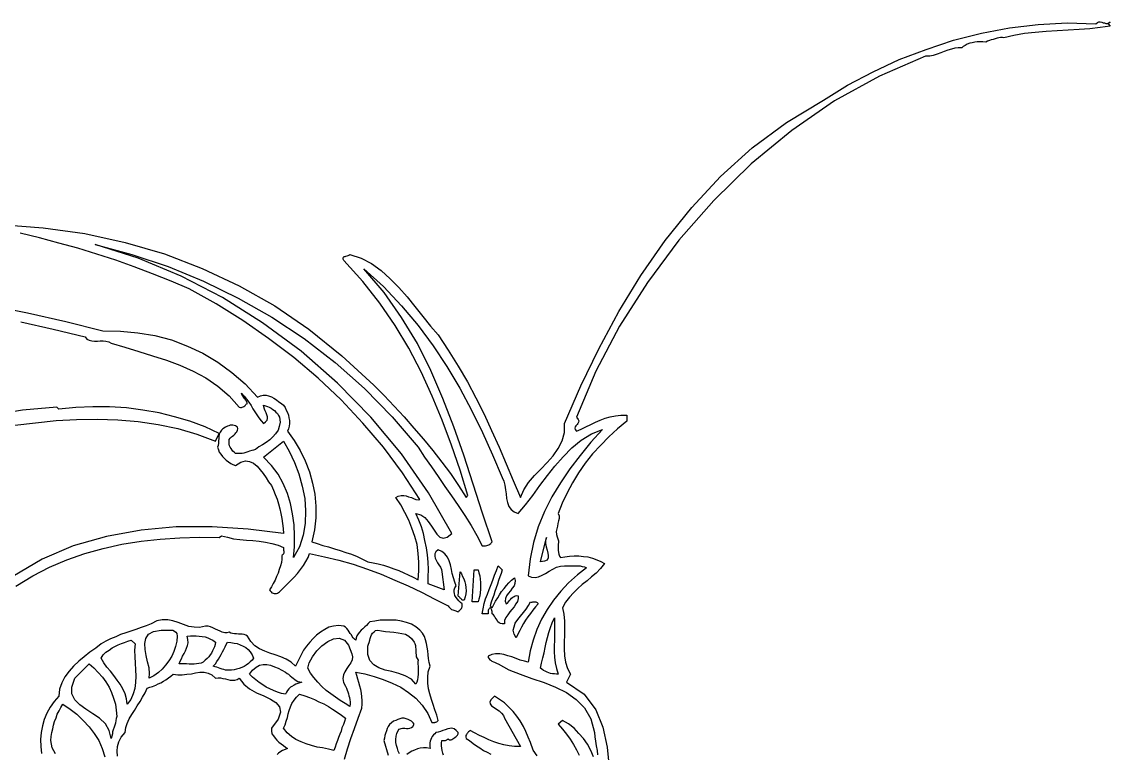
# Model space of a CAD drawing. Extents: x 0.03 to 6.99, y 0.03 to 9.42.
# Drawn here: x 3.387 to 6.98, y 7.003 to 9.417 of the extents above; entities that cross this region are included whole.
import ezdxf

# ---------------------------------------------------------------- set-up
doc = ezdxf.new("R2010")
doc.units = 0
doc.layers.add('1', color=7, linetype='Continuous')

msp = doc.modelspace()

# ---------------------------------------------------------------- linework, layer by layer
for points in [[(6.933, 9.41), (6.938, 9.415), (6.942, 9.417), (6.947, 9.417), (6.952, 9.416), (6.957, 9.414), (6.961, 9.413), (6.966, 9.411), (6.971, 9.411), (6.975, 9.413), (6.98, 9.417), (6.973, 9.41), (6.98, 9.403), (6.947, 9.398), (6.913, 9.394), (6.877, 9.391), (6.841, 9.389), (6.805, 9.387), (6.769, 9.385), (6.732, 9.382), (6.697, 9.378), (6.662, 9.372), (6.629, 9.364), (6.624, 9.365), (6.618, 9.365), (6.612, 9.364), (6.607, 9.363), (6.6, 9.361), (6.594, 9.359), (6.587, 9.357), (6.581, 9.355), (6.575, 9.353), (6.569, 9.35), (6.56, 9.351), (6.55, 9.351), (6.541, 9.351), (6.533, 9.35), (6.524, 9.348), (6.516, 9.346), (6.508, 9.343), (6.501, 9.339), (6.495, 9.335), (6.49, 9.331), (6.478, 9.331), (6.467, 9.33), (6.456, 9.327), (6.444, 9.323), (6.432, 9.319), (6.421, 9.314), (6.409, 9.31), (6.396, 9.306), (6.384, 9.304), (6.37, 9.304), (6.218, 9.238), (6.07, 9.156), (5.929, 9.058), (5.795, 8.948), (5.671, 8.827), (5.556, 8.696), (5.452, 8.557), (5.36, 8.413), (5.282, 8.264), (5.218, 8.112), (5.224, 8.105), (5.226, 8.1), (5.225, 8.096), (5.223, 8.092), (5.22, 8.088), (5.216, 8.084), (5.214, 8.081), (5.213, 8.076), (5.214, 8.072), (5.218, 8.066), (5.234, 8.073), (5.249, 8.081), (5.265, 8.088), (5.281, 8.096), (5.296, 8.103), (5.313, 8.109), (5.329, 8.113), (5.347, 8.117), (5.365, 8.119), (5.384, 8.119), (5.384, 8.099), (5.354, 8.074), (5.325, 8.048), (5.298, 8.02), (5.271, 7.991), (5.247, 7.961), (5.225, 7.929), (5.205, 7.896), (5.187, 7.863), (5.171, 7.829), (5.158, 7.794), (5.161, 7.787), (5.161, 7.778), (5.159, 7.77), (5.157, 7.762), (5.155, 7.753), (5.153, 7.744), (5.151, 7.735), (5.152, 7.725), (5.154, 7.717), (5.158, 7.708), (5.159, 7.704), (5.159, 7.699), (5.158, 7.693), (5.158, 7.687), (5.158, 7.68), (5.158, 7.673), (5.159, 7.666), (5.16, 7.66), (5.162, 7.654), (5.165, 7.649), (5.18, 7.652), (5.195, 7.654), (5.21, 7.655), (5.226, 7.655), (5.241, 7.653), (5.256, 7.651), (5.271, 7.647), (5.285, 7.642), (5.298, 7.636), (5.311, 7.629), (5.297, 7.613), (5.283, 7.598), (5.268, 7.585), (5.253, 7.572), (5.237, 7.56), (5.223, 7.547), (5.208, 7.533), (5.195, 7.518), (5.182, 7.502), (5.172, 7.483), (5.176, 7.462), (5.178, 7.439), (5.178, 7.417), (5.178, 7.394), (5.177, 7.37), (5.177, 7.348), (5.179, 7.325), (5.182, 7.304), (5.189, 7.283), (5.198, 7.264), (5.185, 7.238), (5.243, 7.198), (5.282, 7.147), (5.305, 7.089), (5.319, 7.024), (5.326, 6.956)], [(3.317, 8.748), (3.458, 8.737), (3.595, 8.718), (3.728, 8.689), (3.858, 8.651), (3.983, 8.603), (4.105, 8.546), (4.222, 8.48), (4.335, 8.403), (4.444, 8.315), (4.549, 8.218), (4.583, 8.184), (4.616, 8.149), (4.649, 8.113), (4.681, 8.076), (4.713, 8.04), (4.744, 8.002), (4.774, 7.964), (4.802, 7.926), (4.829, 7.887), (4.854, 7.847), (4.86, 7.854), (4.834, 7.937), (4.805, 8.02), (4.775, 8.102), (4.742, 8.182), (4.705, 8.262), (4.665, 8.34), (4.62, 8.415), (4.569, 8.489), (4.513, 8.56), (4.45, 8.629), (4.448, 8.634), (4.448, 8.637), (4.449, 8.64), (4.451, 8.642), (4.454, 8.643), (4.457, 8.644), (4.461, 8.645), (4.464, 8.646), (4.467, 8.647), (4.47, 8.649), (4.507, 8.637), (4.541, 8.619), (4.573, 8.596), (4.603, 8.569), (4.632, 8.54), (4.659, 8.509), (4.685, 8.477), (4.711, 8.444), (4.736, 8.413), (4.761, 8.384), (4.795, 8.333), (4.828, 8.281), (4.858, 8.229), (4.886, 8.176), (4.913, 8.122), (4.938, 8.068), (4.963, 8.013), (4.986, 7.958), (5.009, 7.903), (5.033, 7.847), (5.044, 7.873), (5.06, 7.897), (5.079, 7.92), (5.1, 7.941), (5.121, 7.963), (5.141, 7.985), (5.158, 8.009), (5.171, 8.034), (5.178, 8.062), (5.178, 8.092), (5.232, 8.216), (5.292, 8.338), (5.358, 8.461), (5.431, 8.58), (5.511, 8.695), (5.599, 8.804), (5.694, 8.907), (5.798, 9.001), (5.911, 9.085), (6.033, 9.158), (6.113, 9.208), (6.197, 9.252), (6.283, 9.292), (6.372, 9.326), (6.463, 9.356), (6.555, 9.379), (6.648, 9.397), (6.742, 9.408), (6.838, 9.413), (6.933, 9.41)], [(3.279, 8.482), (3.406, 8.457), (3.532, 8.428), (3.655, 8.397), (3.713, 8.396), (3.77, 8.391), (3.826, 8.382), (3.881, 8.367), (3.934, 8.347), (3.985, 8.323), (4.034, 8.294), (4.08, 8.26), (4.124, 8.222), (4.165, 8.178), (4.175, 8.183), (4.184, 8.185), (4.194, 8.185), (4.202, 8.183), (4.211, 8.18), (4.219, 8.175), (4.228, 8.17), (4.236, 8.163), (4.244, 8.158), (4.251, 8.152), (4.256, 8.144), (4.26, 8.136), (4.264, 8.128), (4.267, 8.119), (4.269, 8.11), (4.271, 8.101), (4.271, 8.092), (4.27, 8.083), (4.268, 8.074), (4.264, 8.066), (4.286, 8.035), (4.306, 8.002), (4.323, 7.968), (4.337, 7.932), (4.347, 7.895), (4.354, 7.858), (4.358, 7.819), (4.358, 7.78), (4.353, 7.741), (4.344, 7.701), (4.362, 7.695), (4.381, 7.689), (4.4, 7.684), (4.419, 7.678), (4.438, 7.672), (4.457, 7.666), (4.475, 7.66), (4.494, 7.653), (4.512, 7.644), (4.529, 7.635), (4.547, 7.632), (4.564, 7.628), (4.581, 7.624), (4.598, 7.618), (4.615, 7.612), (4.632, 7.606), (4.648, 7.599), (4.663, 7.592), (4.679, 7.584), (4.695, 7.576), (4.698, 7.605), (4.698, 7.634), (4.696, 7.663), (4.692, 7.692), (4.685, 7.719), (4.675, 7.746), (4.665, 7.773), (4.652, 7.798), (4.638, 7.823), (4.622, 7.847), (4.63, 7.852), (4.639, 7.854), (4.648, 7.854), (4.656, 7.853), (4.664, 7.85), (4.673, 7.847), (4.68, 7.844), (4.688, 7.841), (4.695, 7.84), (4.701, 7.841), (4.644, 7.929), (4.581, 8.013), (4.513, 8.093), (4.441, 8.17), (4.365, 8.241), (4.285, 8.309), (4.202, 8.372), (4.117, 8.431), (4.029, 8.486), (3.94, 8.536), (3.88, 8.561), (3.819, 8.585), (3.758, 8.608), (3.697, 8.63), (3.635, 8.65), (3.572, 8.67), (3.509, 8.687), (3.446, 8.704), (3.382, 8.72)], [(4.973, 7.609), (4.969, 7.597), (4.965, 7.585), (4.961, 7.573), (4.957, 7.561), (4.953, 7.549), (4.949, 7.537), (4.945, 7.525), (4.941, 7.514), (4.937, 7.502), (4.933, 7.49), (4.94, 7.483), (4.945, 7.494), (4.951, 7.505), (4.958, 7.516), (4.964, 7.526), (4.971, 7.537), (4.979, 7.547), (4.987, 7.557), (4.995, 7.566), (5.004, 7.574), (5.013, 7.582), (5.016, 7.573), (5.015, 7.564), (5.012, 7.556), (5.006, 7.548), (5, 7.539), (4.993, 7.531), (4.987, 7.523), (4.984, 7.514), (4.983, 7.505), (4.986, 7.496), (4.99, 7.499), (4.994, 7.503), (4.997, 7.507), (5, 7.511), (5.004, 7.515), (5.008, 7.518), (5.012, 7.521), (5.016, 7.523), (5.021, 7.524), (5.026, 7.523), (5.026, 7.514), (5.023, 7.504), (5.018, 7.496), (5.012, 7.487), (5.005, 7.478), (4.998, 7.47), (4.991, 7.46), (4.985, 7.451), (4.981, 7.441), (4.98, 7.43), (4.973, 7.43), (4.967, 7.431), (4.963, 7.434), (4.959, 7.437), (4.956, 7.442), (4.953, 7.447), (4.95, 7.451), (4.947, 7.456), (4.944, 7.46), (4.94, 7.463), (4.94, 7.466), (4.94, 7.469), (4.94, 7.471), (4.939, 7.474), (4.939, 7.476), (4.938, 7.478), (4.937, 7.48), (4.935, 7.482), (4.933, 7.483), (4.931, 7.482), (4.93, 7.48), (4.928, 7.478), (4.927, 7.476), (4.927, 7.474), (4.927, 7.471), (4.927, 7.469), (4.927, 7.466), (4.927, 7.463), (4.907, 7.463), (4.91, 7.48), (4.913, 7.497), (4.918, 7.513), (4.924, 7.528), (4.93, 7.544), (4.936, 7.56), (4.942, 7.575), (4.948, 7.591), (4.954, 7.606), (4.96, 7.622), (4.973, 7.609)], [(4.847, 7.509), (4.844, 7.509), (4.842, 7.509), (4.84, 7.51), (4.838, 7.512), (4.836, 7.514), (4.834, 7.515), (4.833, 7.517), (4.831, 7.519), (4.829, 7.521), (4.827, 7.523), (4.834, 7.602), (4.838, 7.595), (4.842, 7.587), (4.846, 7.579), (4.849, 7.569), (4.852, 7.56), (4.853, 7.55), (4.854, 7.539), (4.853, 7.529), (4.851, 7.519), (4.847, 7.509)], [(4.894, 7.609), (4.896, 7.599), (4.899, 7.589), (4.9, 7.578), (4.901, 7.567), (4.901, 7.556), (4.901, 7.545), (4.9, 7.533), (4.899, 7.523), (4.896, 7.512), (4.894, 7.503), (4.874, 7.503), (4.88, 7.609), (4.894, 7.609)], [(5.092, 7.496), (5.083, 7.486), (5.074, 7.475), (5.066, 7.464), (5.058, 7.453), (5.05, 7.442), (5.043, 7.431), (5.037, 7.419), (5.031, 7.408), (5.025, 7.396), (5.019, 7.384), (5.012, 7.396), (5.009, 7.409), (5.012, 7.421), (5.016, 7.433), (5.024, 7.445), (5.033, 7.456), (5.043, 7.468), (5.052, 7.479), (5.06, 7.491), (5.066, 7.503), (5.069, 7.502), (5.072, 7.502), (5.074, 7.503), (5.077, 7.503), (5.081, 7.503), (5.084, 7.503), (5.086, 7.502), (5.088, 7.501), (5.091, 7.499), (5.092, 7.496)]]:
    msp.add_lwpolyline(points)
at = {"layer": '1'}
for points in [[(3.367, 7.555), (3.423, 7.589), (3.478, 7.617), (3.536, 7.642), (3.595, 7.662), (3.656, 7.679), (3.717, 7.693), (3.781, 7.703), (3.844, 7.71), (3.909, 7.714), (3.974, 7.716), (4.039, 7.715), (4.046, 7.721), (4.066, 7.716), (4.086, 7.711), (4.107, 7.709), (4.129, 7.707), (4.15, 7.705), (4.171, 7.703), (4.192, 7.7), (4.213, 7.696), (4.233, 7.69), (4.251, 7.682), (4.251, 7.679), (4.251, 7.676), (4.251, 7.673), (4.252, 7.67), (4.252, 7.667), (4.252, 7.664), (4.251, 7.661), (4.25, 7.659), (4.247, 7.657), (4.245, 7.655), (4.245, 7.644), (4.244, 7.633), (4.241, 7.622), (4.237, 7.61), (4.233, 7.598), (4.228, 7.587), (4.223, 7.575), (4.217, 7.564), (4.211, 7.553), (4.205, 7.543), (4.207, 7.539), (4.21, 7.536), (4.213, 7.533), (4.217, 7.532), (4.22, 7.531), (4.224, 7.531), (4.228, 7.531), (4.231, 7.532), (4.235, 7.534), (4.238, 7.536), (4.25, 7.548), (4.262, 7.56), (4.274, 7.572), (4.286, 7.584), (4.297, 7.597), (4.307, 7.61), (4.317, 7.623), (4.325, 7.636), (4.332, 7.649), (4.337, 7.662), (4.386, 7.652), (4.434, 7.64), (4.481, 7.627), (4.528, 7.611), (4.573, 7.594), (4.619, 7.575), (4.663, 7.556), (4.707, 7.535), (4.751, 7.512), (4.794, 7.49), (4.797, 7.486), (4.8, 7.483), (4.803, 7.48), (4.806, 7.478), (4.81, 7.477), (4.813, 7.475), (4.817, 7.474), (4.82, 7.473), (4.824, 7.471), (4.827, 7.47), (4.829, 7.472), (4.832, 7.474), (4.834, 7.477), (4.836, 7.479), (4.838, 7.481), (4.84, 7.484), (4.841, 7.487), (4.841, 7.49), (4.841, 7.492), (4.841, 7.496), (4.835, 7.501), (4.83, 7.506), (4.825, 7.512), (4.821, 7.517), (4.817, 7.524), (4.815, 7.53), (4.814, 7.536), (4.814, 7.543), (4.817, 7.549), (4.821, 7.556), (4.816, 7.568), (4.812, 7.582), (4.808, 7.596), (4.805, 7.61), (4.802, 7.625), (4.798, 7.638), (4.792, 7.65), (4.784, 7.661), (4.774, 7.669), (4.761, 7.675), (4.754, 7.668), (4.751, 7.661), (4.751, 7.654), (4.752, 7.647), (4.755, 7.64), (4.759, 7.632), (4.764, 7.625), (4.769, 7.617), (4.772, 7.61), (4.774, 7.602), (4.781, 7.543), (4.728, 7.562), (4.729, 7.586), (4.73, 7.61), (4.728, 7.634), (4.726, 7.658), (4.723, 7.681), (4.718, 7.705), (4.713, 7.728), (4.706, 7.751), (4.698, 7.773), (4.688, 7.794), (4.704, 7.79), (4.718, 7.781), (4.729, 7.768), (4.739, 7.753), (4.748, 7.739), (4.757, 7.726), (4.767, 7.716), (4.778, 7.713), (4.791, 7.716), (4.807, 7.728), (4.73, 7.863), (4.64, 7.991), (4.539, 8.112), (4.429, 8.225), (4.309, 8.33), (4.182, 8.424), (4.05, 8.507), (3.913, 8.578), (3.771, 8.637), (3.629, 8.682), (3.75, 8.649), (3.87, 8.609), (3.987, 8.561), (4.101, 8.505), (4.212, 8.442), (4.319, 8.372), (4.421, 8.293), (4.518, 8.207), (4.61, 8.114), (4.695, 8.013)], [(4.695, 8.013), (4.716, 7.98), (4.739, 7.949), (4.761, 7.917), (4.784, 7.884), (4.806, 7.853), (4.828, 7.821), (4.849, 7.788), (4.87, 7.755), (4.889, 7.722), (4.907, 7.688), (4.911, 7.688), (4.915, 7.688), (4.918, 7.688), (4.922, 7.689), (4.925, 7.69), (4.929, 7.691), (4.932, 7.693), (4.935, 7.695), (4.937, 7.698), (4.94, 7.701), (4.908, 7.796), (4.877, 7.891), (4.846, 7.987), (4.813, 8.081), (4.777, 8.174), (4.737, 8.266), (4.693, 8.355), (4.641, 8.441), (4.583, 8.524), (4.516, 8.602), (4.581, 8.543), (4.64, 8.48), (4.695, 8.415), (4.745, 8.348), (4.79, 8.279), (4.833, 8.208), (4.872, 8.136), (4.908, 8.062), (4.941, 7.988), (4.973, 7.913), (4.978, 7.901), (4.982, 7.888), (4.984, 7.873), (4.986, 7.859), (4.987, 7.844), (4.99, 7.831), (4.995, 7.818), (5.002, 7.808), (5.012, 7.8), (5.026, 7.794), (5.05, 7.823), (5.074, 7.854), (5.097, 7.887), (5.122, 7.92), (5.147, 7.951), (5.174, 7.982), (5.203, 8.011), (5.234, 8.036), (5.268, 8.057), (5.304, 8.072), (5.266, 8.03), (5.23, 7.986), (5.196, 7.942), (5.165, 7.896), (5.137, 7.849), (5.112, 7.801), (5.092, 7.751), (5.076, 7.699), (5.065, 7.645), (5.059, 7.589), (5.07, 7.584), (5.082, 7.583), (5.093, 7.586), (5.105, 7.591), (5.116, 7.597), (5.128, 7.604), (5.14, 7.611), (5.152, 7.617), (5.165, 7.621), (5.178, 7.622), (5.184, 7.622), (5.19, 7.622), (5.197, 7.622), (5.205, 7.622), (5.213, 7.622), (5.221, 7.622), (5.23, 7.622), (5.237, 7.62), (5.245, 7.618), (5.251, 7.615), (5.221, 7.592), (5.192, 7.566), (5.166, 7.538), (5.142, 7.509), (5.121, 7.478), (5.103, 7.446), (5.087, 7.412), (5.075, 7.377), (5.065, 7.341), (5.059, 7.304), (5.046, 7.307), (5.032, 7.311), (5.019, 7.316), (5.005, 7.321), (4.991, 7.325), (4.978, 7.329), (4.965, 7.331), (4.951, 7.331), (4.939, 7.329), (4.927, 7.324), (4.927, 7.319), (4.93, 7.315), (4.932, 7.312), (4.936, 7.309), (4.939, 7.307), (4.944, 7.305), (4.948, 7.304), (4.952, 7.302), (4.956, 7.3), (4.96, 7.298), (4.995, 7.279), (5.032, 7.264), (5.071, 7.25), (5.111, 7.237), (5.149, 7.221), (5.185, 7.204), (5.217, 7.181), (5.245, 7.153), (5.265, 7.117), (5.278, 7.072), (5.279, 7.058), (5.281, 7.043), (5.283, 7.028), (5.286, 7.013), (5.288, 6.998)], [(3.384, 8.427), (3.491, 8.403), (3.596, 8.377), (3.602, 8.37), (3.61, 8.366), (3.618, 8.364), (3.627, 8.363), (3.637, 8.363), (3.646, 8.364), (3.656, 8.364), (3.665, 8.363), (3.674, 8.361), (3.682, 8.357), (3.727, 8.343), (3.773, 8.329), (3.819, 8.315), (3.865, 8.3), (3.909, 8.284), (3.953, 8.264), (3.995, 8.242), (4.034, 8.215), (4.072, 8.183), (4.105, 8.145), (4.109, 8.144), (4.112, 8.144), (4.115, 8.145), (4.118, 8.146), (4.12, 8.148), (4.123, 8.15), (4.125, 8.152), (4.127, 8.154), (4.129, 8.156), (4.132, 8.158), (4.13, 8.162), (4.129, 8.165), (4.126, 8.168), (4.124, 8.172), (4.121, 8.175), (4.119, 8.178), (4.117, 8.181), (4.115, 8.185), (4.113, 8.188), (4.112, 8.192), (4.121, 8.182), (4.129, 8.172), (4.137, 8.162), (4.144, 8.151), (4.15, 8.14), (4.156, 8.13), (4.163, 8.12), (4.17, 8.11), (4.177, 8.1), (4.185, 8.092), (4.192, 8.097), (4.197, 8.103), (4.198, 8.108), (4.198, 8.114), (4.196, 8.12), (4.194, 8.127), (4.191, 8.133), (4.188, 8.139), (4.186, 8.146), (4.185, 8.152), (4.192, 8.15), (4.198, 8.148), (4.204, 8.145), (4.21, 8.142), (4.216, 8.138), (4.221, 8.134), (4.226, 8.129), (4.231, 8.124), (4.235, 8.118), (4.238, 8.112), (4.24, 8.096), (4.237, 8.082), (4.233, 8.069), (4.225, 8.057), (4.216, 8.047), (4.206, 8.038), (4.194, 8.029), (4.182, 8.021), (4.17, 8.014), (4.158, 8.006), (4.152, 8.004), (4.146, 8.002), (4.139, 8), (4.133, 7.998), (4.127, 7.996), (4.12, 7.994), (4.114, 7.992), (4.107, 7.992), (4.1, 7.992), (4.092, 7.993), (4.088, 7.997), (4.084, 8), (4.081, 8.004), (4.078, 8.009), (4.075, 8.013), (4.073, 8.018), (4.072, 8.023), (4.072, 8.028), (4.072, 8.033), (4.072, 8.039), (4.075, 8.043), (4.079, 8.047), (4.083, 8.05), (4.087, 8.053), (4.091, 8.057), (4.094, 8.061), (4.097, 8.064), (4.099, 8.069), (4.1, 8.074), (4.099, 8.079), (4.096, 8.082), (4.092, 8.084), (4.088, 8.085), (4.084, 8.086), (4.079, 8.086), (4.075, 8.086), (4.07, 8.084), (4.066, 8.083), (4.062, 8.081), (4.059, 8.079), (4.051, 8.074), (4.046, 8.069), (4.042, 8.063), (4.039, 8.056), (4.038, 8.049), (4.037, 8.042), (4.036, 8.034), (4.036, 8.027), (4.035, 8.019), (4.033, 8.013), (4.036, 8.005), (4.039, 7.997), (4.044, 7.99), (4.05, 7.983), (4.056, 7.976), (4.062, 7.97), (4.069, 7.965), (4.077, 7.96), (4.084, 7.956), (4.092, 7.953), (4.11, 7.964), (4.125, 7.968), (4.139, 7.966), (4.152, 7.961), (4.164, 7.951), (4.174, 7.939), (4.184, 7.926), (4.194, 7.912), (4.202, 7.899), (4.211, 7.887), (4.218, 7.872), (4.224, 7.857), (4.23, 7.842), (4.235, 7.826), (4.239, 7.81), (4.242, 7.795), (4.245, 7.778), (4.248, 7.762), (4.25, 7.745), (4.251, 7.728), (4.134, 7.743), (4.015, 7.751), (3.897, 7.75), (3.781, 7.74), (3.667, 7.719), (3.557, 7.688), (3.454, 7.644), (3.358, 7.587)], [(3.364, 8.086), (3.432, 8.094), (3.5, 8.101), (3.568, 8.105), (3.636, 8.106), (3.704, 8.104), (3.771, 8.098), (3.837, 8.088), (3.902, 8.075), (3.965, 8.056), (4.026, 8.033), (4.039, 8.059), (3.992, 8.081), (3.942, 8.099), (3.891, 8.114), (3.84, 8.127), (3.787, 8.136), (3.733, 8.143), (3.677, 8.146), (3.622, 8.146), (3.566, 8.144), (3.509, 8.139), (3.503, 8.145), (3.389, 8.136), (3.278, 8.117)], [(4.284, 7.649), (4.287, 7.685), (4.287, 7.721), (4.286, 7.757), (4.281, 7.793), (4.274, 7.827), (4.264, 7.861), (4.25, 7.894), (4.233, 7.924), (4.211, 7.953), (4.185, 7.98), (4.251, 8.033), (4.27, 8), (4.287, 7.963), (4.302, 7.925), (4.313, 7.885), (4.321, 7.844), (4.324, 7.803), (4.323, 7.762), (4.316, 7.723), (4.304, 7.684), (4.284, 7.649)], [(5.099, 7.635), (5.119, 7.715), (5.116, 7.705), (5.116, 7.695), (5.118, 7.685), (5.121, 7.674), (5.124, 7.664), (5.125, 7.656), (5.125, 7.648), (5.121, 7.641), (5.112, 7.637), (5.099, 7.635)], [(4.452, 6.984), (4.462, 7.018), (4.473, 7.052), (4.485, 7.085), (4.497, 7.119), (4.509, 7.152), (4.511, 7.165), (4.511, 7.178), (4.51, 7.19), (4.508, 7.202), (4.506, 7.214), (4.503, 7.225), (4.5, 7.237), (4.496, 7.248), (4.493, 7.26), (4.49, 7.271), (4.52, 7.265), (4.55, 7.257), (4.58, 7.247), (4.61, 7.235), (4.638, 7.221), (4.664, 7.204), (4.688, 7.185), (4.709, 7.162), (4.727, 7.135), (4.741, 7.105), (4.744, 7.105), (4.747, 7.105), (4.75, 7.105), (4.752, 7.106), (4.754, 7.106), (4.757, 7.107), (4.758, 7.108), (4.76, 7.11), (4.761, 7.112), (4.757, 7.129), (4.751, 7.147), (4.745, 7.164), (4.739, 7.181), (4.734, 7.199), (4.73, 7.216), (4.727, 7.235), (4.727, 7.253), (4.729, 7.272), (4.735, 7.291), (4.732, 7.303), (4.73, 7.316), (4.728, 7.328), (4.727, 7.341), (4.725, 7.353), (4.723, 7.366), (4.72, 7.378), (4.716, 7.389), (4.71, 7.4), (4.701, 7.41), (4.688, 7.42), (4.673, 7.429), (4.657, 7.435), (4.641, 7.439), (4.623, 7.442), (4.606, 7.443), (4.588, 7.443), (4.57, 7.442), (4.553, 7.439), (4.536, 7.437), (4.531, 7.431), (4.525, 7.425), (4.519, 7.42), (4.513, 7.414), (4.507, 7.409), (4.502, 7.403), (4.497, 7.397), (4.493, 7.391), (4.491, 7.384), (4.49, 7.377), (4.485, 7.38), (4.481, 7.384), (4.478, 7.389), (4.475, 7.394), (4.471, 7.399), (4.468, 7.404), (4.464, 7.409), (4.46, 7.415), (4.456, 7.419), (4.45, 7.423), (4.432, 7.425), (4.416, 7.423), (4.401, 7.419), (4.387, 7.412), (4.373, 7.403), (4.36, 7.393), (4.349, 7.382), (4.338, 7.37), (4.327, 7.357), (4.317, 7.344), (4.291, 7.291), (4.276, 7.304), (4.26, 7.314), (4.242, 7.322), (4.224, 7.328), (4.206, 7.334), (4.189, 7.34), (4.172, 7.348), (4.156, 7.358), (4.143, 7.372), (4.132, 7.39), (4.127, 7.393), (4.121, 7.395), (4.115, 7.396), (4.108, 7.396), (4.102, 7.396), (4.096, 7.397), (4.089, 7.397), (4.083, 7.398), (4.077, 7.4), (4.072, 7.403), (4.064, 7.401), (4.057, 7.401), (4.049, 7.403), (4.042, 7.406), (4.034, 7.409), (4.026, 7.413), (4.018, 7.417), (4.01, 7.42), (4.002, 7.423), (3.993, 7.423), (3.974, 7.418), (3.956, 7.419), (3.939, 7.422), (3.921, 7.428), (3.903, 7.435), (3.886, 7.44), (3.869, 7.444), (3.851, 7.444), (3.833, 7.44), (3.814, 7.43), (3.798, 7.424), (3.781, 7.418), (3.764, 7.412), (3.747, 7.406), (3.73, 7.401), (3.713, 7.395), (3.697, 7.388), (3.68, 7.381), (3.664, 7.373), (3.649, 7.364), (3.631, 7.35), (3.612, 7.337), (3.593, 7.322), (3.575, 7.307), (3.558, 7.291), (3.543, 7.274), (3.529, 7.256), (3.519, 7.236), (3.512, 7.215), (3.509, 7.192), (3.494, 7.174), (3.481, 7.156), (3.47, 7.136), (3.461, 7.115), (3.455, 7.094), (3.451, 7.072), (3.449, 7.049), (3.45, 7.026), (3.452, 7.003)], [(5.158, 7.264), (5.152, 7.264), (5.145, 7.265), (5.139, 7.266), (5.132, 7.267), (5.127, 7.269), (5.121, 7.271), (5.115, 7.274), (5.109, 7.277), (5.104, 7.281), (5.099, 7.284), (5.103, 7.301), (5.107, 7.318), (5.111, 7.335), (5.115, 7.352), (5.118, 7.369), (5.122, 7.385), (5.127, 7.402), (5.132, 7.418), (5.138, 7.434), (5.145, 7.45), (5.146, 7.431), (5.146, 7.413), (5.146, 7.394), (5.145, 7.376), (5.144, 7.357), (5.144, 7.338), (5.146, 7.32), (5.148, 7.302), (5.152, 7.283), (5.158, 7.264)], [(3.9, 7.39), (3.899, 7.373), (3.895, 7.356), (3.889, 7.339), (3.882, 7.324), (3.873, 7.308), (3.862, 7.294), (3.851, 7.281), (3.838, 7.27), (3.823, 7.259), (3.807, 7.251), (3.809, 7.267), (3.807, 7.285), (3.802, 7.305), (3.798, 7.326), (3.794, 7.346), (3.793, 7.365), (3.796, 7.382), (3.805, 7.396), (3.822, 7.405), (3.847, 7.41), (3.853, 7.41), (3.86, 7.41), (3.867, 7.41), (3.873, 7.41), (3.88, 7.41), (3.886, 7.409), (3.891, 7.406), (3.896, 7.403), (3.899, 7.398), (3.9, 7.39)], [(4.682, 7.37), (4.685, 7.365), (4.687, 7.359), (4.687, 7.353), (4.688, 7.347), (4.688, 7.341), (4.688, 7.334), (4.689, 7.328), (4.689, 7.322), (4.692, 7.316), (4.695, 7.311), (4.694, 7.305), (4.694, 7.298), (4.695, 7.29), (4.695, 7.281), (4.695, 7.273), (4.695, 7.264), (4.694, 7.255), (4.693, 7.246), (4.691, 7.238), (4.688, 7.231), (4.673, 7.248), (4.653, 7.259), (4.632, 7.267), (4.609, 7.273), (4.587, 7.278), (4.566, 7.285), (4.549, 7.295), (4.536, 7.309), (4.529, 7.329), (4.529, 7.357), (4.532, 7.363), (4.534, 7.369), (4.536, 7.376), (4.537, 7.382), (4.539, 7.389), (4.542, 7.394), (4.545, 7.4), (4.55, 7.404), (4.555, 7.408), (4.562, 7.41), (4.575, 7.407), (4.588, 7.405), (4.602, 7.404), (4.615, 7.403), (4.629, 7.401), (4.642, 7.399), (4.654, 7.396), (4.665, 7.39), (4.674, 7.382), (4.682, 7.37)], [(3.761, 7.364), (3.759, 7.343), (3.76, 7.322), (3.761, 7.301), (3.762, 7.279), (3.763, 7.258), (3.762, 7.237), (3.76, 7.217), (3.755, 7.199), (3.747, 7.181), (3.735, 7.165), (3.733, 7.183), (3.728, 7.2), (3.721, 7.216), (3.712, 7.231), (3.702, 7.245), (3.691, 7.26), (3.68, 7.274), (3.668, 7.288), (3.658, 7.302), (3.649, 7.317), (3.656, 7.328), (3.665, 7.337), (3.675, 7.344), (3.685, 7.351), (3.694, 7.356), (3.705, 7.361), (3.716, 7.365), (3.726, 7.369), (3.737, 7.373), (3.748, 7.377), (3.761, 7.364)], [(4.026, 7.37), (4.025, 7.362), (4.023, 7.355), (4.02, 7.348), (4.017, 7.341), (4.013, 7.334), (4.009, 7.328), (4.004, 7.322), (3.999, 7.316), (3.992, 7.31), (3.986, 7.304), (3.979, 7.301), (3.972, 7.299), (3.964, 7.298), (3.956, 7.297), (3.948, 7.297), (3.94, 7.297), (3.931, 7.298), (3.923, 7.298), (3.915, 7.298), (3.907, 7.298), (3.91, 7.307), (3.914, 7.315), (3.918, 7.324), (3.923, 7.332), (3.927, 7.341), (3.931, 7.35), (3.934, 7.359), (3.936, 7.368), (3.935, 7.379), (3.933, 7.39), (3.944, 7.391), (3.954, 7.391), (3.963, 7.391), (3.973, 7.39), (3.983, 7.389), (3.992, 7.387), (4.001, 7.384), (4.01, 7.38), (4.018, 7.376), (4.026, 7.37)], [(4.152, 7.317), (4.147, 7.311), (4.141, 7.305), (4.135, 7.299), (4.128, 7.294), (4.121, 7.29), (4.113, 7.286), (4.105, 7.283), (4.096, 7.281), (4.088, 7.279), (4.079, 7.278), (4.072, 7.278), (4.066, 7.278), (4.06, 7.278), (4.054, 7.28), (4.048, 7.281), (4.042, 7.283), (4.036, 7.285), (4.031, 7.287), (4.025, 7.289), (4.019, 7.291), (4.026, 7.298), (4.031, 7.306), (4.036, 7.314), (4.041, 7.322), (4.045, 7.329), (4.05, 7.338), (4.054, 7.346), (4.058, 7.354), (4.062, 7.362), (4.066, 7.37), (4.077, 7.369), (4.088, 7.367), (4.098, 7.365), (4.108, 7.361), (4.118, 7.357), (4.127, 7.352), (4.134, 7.346), (4.141, 7.338), (4.147, 7.328), (4.152, 7.317)], [(4.476, 7.331), (4.479, 7.321), (4.478, 7.312), (4.473, 7.302), (4.467, 7.293), (4.46, 7.283), (4.453, 7.272), (4.449, 7.262), (4.447, 7.25), (4.449, 7.237), (4.456, 7.225), (4.459, 7.218), (4.461, 7.212), (4.463, 7.206), (4.465, 7.2), (4.467, 7.193), (4.469, 7.187), (4.47, 7.18), (4.471, 7.173), (4.471, 7.166), (4.47, 7.158), (4.454, 7.168), (4.438, 7.177), (4.423, 7.188), (4.407, 7.199), (4.392, 7.211), (4.377, 7.224), (4.364, 7.238), (4.351, 7.253), (4.34, 7.268), (4.331, 7.284), (4.336, 7.302), (4.347, 7.321), (4.361, 7.341), (4.378, 7.358), (4.397, 7.372), (4.416, 7.381), (4.435, 7.383), (4.452, 7.377), (4.466, 7.36), (4.476, 7.331)], [(3.701, 7.125), (3.699, 7.118), (3.697, 7.111), (3.696, 7.103), (3.694, 7.096), (3.692, 7.089), (3.689, 7.081), (3.687, 7.074), (3.686, 7.067), (3.684, 7.06), (3.682, 7.052), (3.676, 7.079), (3.663, 7.101), (3.644, 7.119), (3.622, 7.134), (3.599, 7.149), (3.579, 7.163), (3.562, 7.18), (3.552, 7.199), (3.552, 7.222), (3.562, 7.251), (3.609, 7.298), (3.625, 7.285), (3.639, 7.27), (3.653, 7.255), (3.664, 7.239), (3.675, 7.222), (3.683, 7.204), (3.69, 7.185), (3.696, 7.165), (3.699, 7.146), (3.701, 7.125)], [(4.311, 7.238), (4.305, 7.236), (4.298, 7.234), (4.292, 7.231), (4.286, 7.228), (4.279, 7.224), (4.274, 7.221), (4.269, 7.216), (4.264, 7.211), (4.261, 7.205), (4.258, 7.198), (4.244, 7.201), (4.231, 7.205), (4.218, 7.21), (4.206, 7.216), (4.194, 7.222), (4.183, 7.229), (4.171, 7.237), (4.16, 7.246), (4.149, 7.255), (4.139, 7.264), (4.149, 7.278), (4.161, 7.288), (4.172, 7.294), (4.184, 7.296), (4.196, 7.296), (4.208, 7.294), (4.221, 7.289), (4.233, 7.284), (4.245, 7.278), (4.258, 7.271), (4.263, 7.267), (4.268, 7.264), (4.273, 7.259), (4.278, 7.255), (4.283, 7.251), (4.288, 7.247), (4.293, 7.243), (4.298, 7.24), (4.305, 7.239), (4.311, 7.238)], [(3.703, 6.994), (3.702, 7.01), (3.703, 7.026), (3.707, 7.041), (3.715, 7.057), (3.728, 7.072), (3.73, 7.088), (3.735, 7.102), (3.742, 7.117), (3.75, 7.131), (3.759, 7.145), (3.768, 7.16), (3.778, 7.174), (3.786, 7.188), (3.794, 7.203), (3.801, 7.218), (3.81, 7.221), (3.819, 7.224), (3.829, 7.228), (3.837, 7.232), (3.846, 7.236), (3.855, 7.241), (3.863, 7.246), (3.871, 7.252), (3.879, 7.258), (3.887, 7.264), (3.902, 7.262), (3.917, 7.262), (3.932, 7.264), (3.947, 7.266), (3.961, 7.269), (3.975, 7.271), (3.989, 7.271), (4.002, 7.268), (4.014, 7.262), (4.026, 7.251), (4.035, 7.252), (4.043, 7.252), (4.051, 7.25), (4.059, 7.249), (4.067, 7.247), (4.075, 7.245), (4.082, 7.245), (4.09, 7.245), (4.098, 7.247), (4.105, 7.251)], [(4.105, 7.251), (4.12, 7.231), (4.139, 7.216), (4.162, 7.203), (4.186, 7.193), (4.208, 7.182), (4.226, 7.171), (4.238, 7.157), (4.241, 7.139), (4.233, 7.116), (4.211, 7.086), (4.211, 7.077), (4.213, 7.068), (4.218, 7.061), (4.223, 7.053), (4.229, 7.047), (4.236, 7.04), (4.243, 7.034), (4.251, 7.029), (4.258, 7.024), (4.264, 7.019), (4.256, 7.016), (4.248, 7.013), (4.242, 7.009), (4.235, 7.004), (4.23, 6.999)], [(4.456, 7.119), (4.452, 7.108), (4.449, 7.098), (4.444, 7.087), (4.441, 7.076), (4.437, 7.066), (4.432, 7.055), (4.429, 7.045), (4.425, 7.034), (4.421, 7.024), (4.417, 7.013), (4.399, 7.017), (4.38, 7.021), (4.362, 7.024), (4.343, 7.029), (4.326, 7.034), (4.309, 7.041), (4.292, 7.049), (4.277, 7.059), (4.263, 7.071), (4.251, 7.086), (4.256, 7.097), (4.26, 7.109), (4.264, 7.121), (4.266, 7.133), (4.27, 7.145), (4.274, 7.157), (4.279, 7.168), (4.286, 7.179), (4.294, 7.189), (4.304, 7.198), (4.321, 7.193), (4.337, 7.187), (4.353, 7.181), (4.368, 7.173), (4.384, 7.166), (4.399, 7.158), (4.413, 7.149), (4.428, 7.139), (4.442, 7.129), (4.456, 7.119)], [(5.088, 6.995), (5.075, 7.014), (5.066, 7.039), (5.059, 7.057), (5.051, 7.075), (5.043, 7.092), (5.032, 7.11), (5.021, 7.126), (5.009, 7.141), (4.995, 7.156), (4.98, 7.17), (4.964, 7.181), (4.947, 7.192), (4.936, 7.181), (4.932, 7.173), (4.933, 7.166), (4.938, 7.16), (4.946, 7.154), (4.954, 7.149), (4.963, 7.143), (4.971, 7.136), (4.977, 7.128), (4.98, 7.119), (5.033, 7.026), (5.014, 7.026), (4.996, 7.028), (4.978, 7.031), (4.962, 7.036), (4.945, 7.041), (4.929, 7.048), (4.913, 7.055), (4.898, 7.062), (4.882, 7.071), (4.867, 7.079), (4.865, 7.076), (4.862, 7.074), (4.86, 7.072), (4.858, 7.07), (4.856, 7.067), (4.855, 7.065), (4.853, 7.062), (4.853, 7.059), (4.853, 7.056), (4.854, 7.052), (4.865, 7.045), (4.877, 7.036), (4.888, 7.028), (4.899, 7.021), (4.911, 7.013), (4.923, 7.007), (4.935, 7)], [(3.498, 7.002), (3.487, 7.021), (3.483, 7.046), (3.484, 7.059), (3.486, 7.072), (3.489, 7.084), (3.492, 7.096), (3.495, 7.108), (3.5, 7.12), (3.504, 7.132), (3.51, 7.143), (3.516, 7.154), (3.523, 7.165), (3.547, 7.149), (3.569, 7.132), (3.59, 7.112), (3.609, 7.091), (3.626, 7.069), (3.641, 7.045), (3.652, 7.019), (3.661, 6.992)], [(4.634, 7.001), (4.63, 7.01), (4.627, 7.019), (4.624, 7.029), (4.622, 7.039), (4.622, 7.049), (4.623, 7.06), (4.625, 7.069), (4.629, 7.079), (4.633, 7.083), (4.639, 7.085), (4.644, 7.086), (4.651, 7.086), (4.657, 7.085), (4.663, 7.085), (4.668, 7.086), (4.674, 7.088), (4.678, 7.092), (4.682, 7.099), (4.679, 7.104), (4.674, 7.109), (4.669, 7.112), (4.663, 7.115), (4.656, 7.117), (4.649, 7.119), (4.642, 7.119), (4.635, 7.117), (4.628, 7.115), (4.622, 7.112), (4.614, 7.109), (4.607, 7.104), (4.601, 7.098), (4.597, 7.092), (4.593, 7.085), (4.591, 7.077), (4.588, 7.069), (4.586, 7.062), (4.584, 7.053), (4.582, 7.046), (4.597, 6.997)], [(4.779, 6.997), (4.777, 7.004), (4.775, 7.012), (4.774, 7.02), (4.773, 7.028), (4.773, 7.037), (4.774, 7.046), (4.777, 7.046), (4.78, 7.046), (4.783, 7.046), (4.786, 7.046), (4.788, 7.047), (4.79, 7.048), (4.791, 7.049), (4.793, 7.05), (4.794, 7.052), (4.796, 7.05), (4.799, 7.048), (4.802, 7.048), (4.804, 7.048), (4.807, 7.049), (4.81, 7.051), (4.813, 7.053), (4.816, 7.055), (4.818, 7.057), (4.821, 7.059), (4.822, 7.06), (4.824, 7.062), (4.825, 7.063), (4.826, 7.065), (4.827, 7.067), (4.828, 7.068), (4.828, 7.07), (4.827, 7.072), (4.821, 7.079), (4.814, 7.084), (4.807, 7.086), (4.8, 7.085), (4.793, 7.084), (4.785, 7.081), (4.777, 7.078), (4.769, 7.075), (4.762, 7.073), (4.754, 7.072), (4.75, 7.068), (4.746, 7.064), (4.742, 7.059), (4.74, 7.054), (4.737, 7.049), (4.735, 7.043), (4.734, 7.038), (4.734, 7.032), (4.734, 7.026), (4.735, 7.019), (4.723, 7.021), (4.713, 7.021), (4.702, 7.02), (4.693, 7.018), (4.683, 7.014), (4.675, 7.01), (4.666, 7.005), (4.658, 6.999)], [(5.274, 6.992), (5.265, 7.013), (5.254, 7.033), (5.241, 7.052), (5.226, 7.069), (5.21, 7.086), (5.192, 7.1), (5.172, 7.112), (5.158, 7.099), (5.172, 7.083), (5.185, 7.066), (5.197, 7.05), (5.208, 7.032), (5.218, 7.015), (5.227, 6.997)]]:
    msp.add_lwpolyline(points, dxfattribs=at)

doc.saveas('drawing.dxf')
